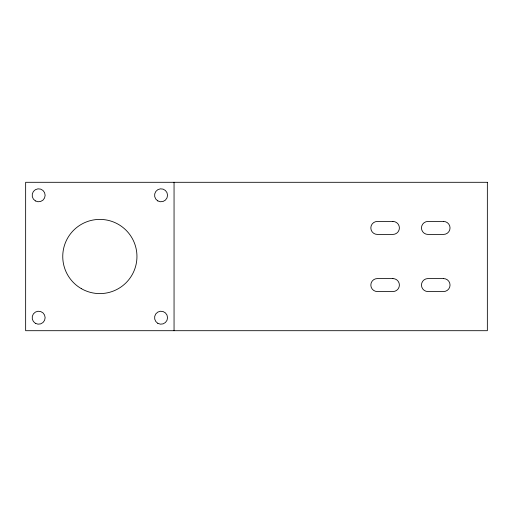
<?xml version="1.0" encoding="UTF-8"?>
<svg xmlns="http://www.w3.org/2000/svg" width="513" height="513" viewBox="0 0 513 513"><rect width="100%" height="100%" fill="white"/><g stroke="black" fill="none" stroke-linecap="round" stroke-linejoin="round"><path stroke-width="0.77" d="M174.054 182.301L174.054 330.699M487.35 182.301L25.65 182.301L25.65 330.699L487.35 330.699L487.35 182.301M392.907 221.443L377.324 221.443A6.489 6.489 0 0 0 370.835 227.939A6.489 6.489 0 0 0 377.324 234.428L392.907 234.428A6.489 6.489 0 0 0 399.396 227.939A6.489 6.489 0 0 0 392.907 221.443M443.546 221.443L427.964 221.443A6.489 6.489 0 0 0 421.468 227.939A6.489 6.489 0 0 0 427.964 234.428L443.546 234.428A6.489 6.489 0 0 0 450.036 227.939A6.489 6.489 0 0 0 443.546 221.443M392.907 278.572L377.324 278.572A6.489 6.489 0 0 0 370.835 285.061A6.489 6.489 0 0 0 377.324 291.557L392.907 291.557A6.489 6.489 0 0 0 399.396 285.061A6.489 6.489 0 0 0 392.907 278.572M443.546 278.572L427.964 278.572A6.489 6.489 0 0 0 421.468 285.061A6.489 6.489 0 0 0 427.964 291.557L443.546 291.557A6.489 6.489 0 0 0 450.036 285.061A6.489 6.489 0 0 0 443.546 278.572M157.812 200.916A6.489 6.489 0 0 0 167.546 195.293A6.489 6.489 0 0 0 157.812 189.675A6.489 6.489 0 0 0 157.812 200.916M157.812 323.325A6.489 6.489 0 0 0 167.546 317.707A6.489 6.489 0 0 0 157.812 312.084A6.489 6.489 0 0 0 157.812 323.325M35.403 200.916A6.489 6.489 0 0 0 45.138 195.293A6.489 6.489 0 0 0 35.403 189.675A6.489 6.489 0 0 0 35.403 200.916M35.403 323.325A6.489 6.489 0 0 0 45.138 317.707A6.489 6.489 0 0 0 35.403 312.084A6.489 6.489 0 0 0 35.403 323.325M81.304 288.633A37.103 37.103 0 0 0 136.952 256.5A37.103 37.103 0 0 0 81.304 224.367A37.103 37.103 0 0 0 81.304 288.633"/></g></svg>
